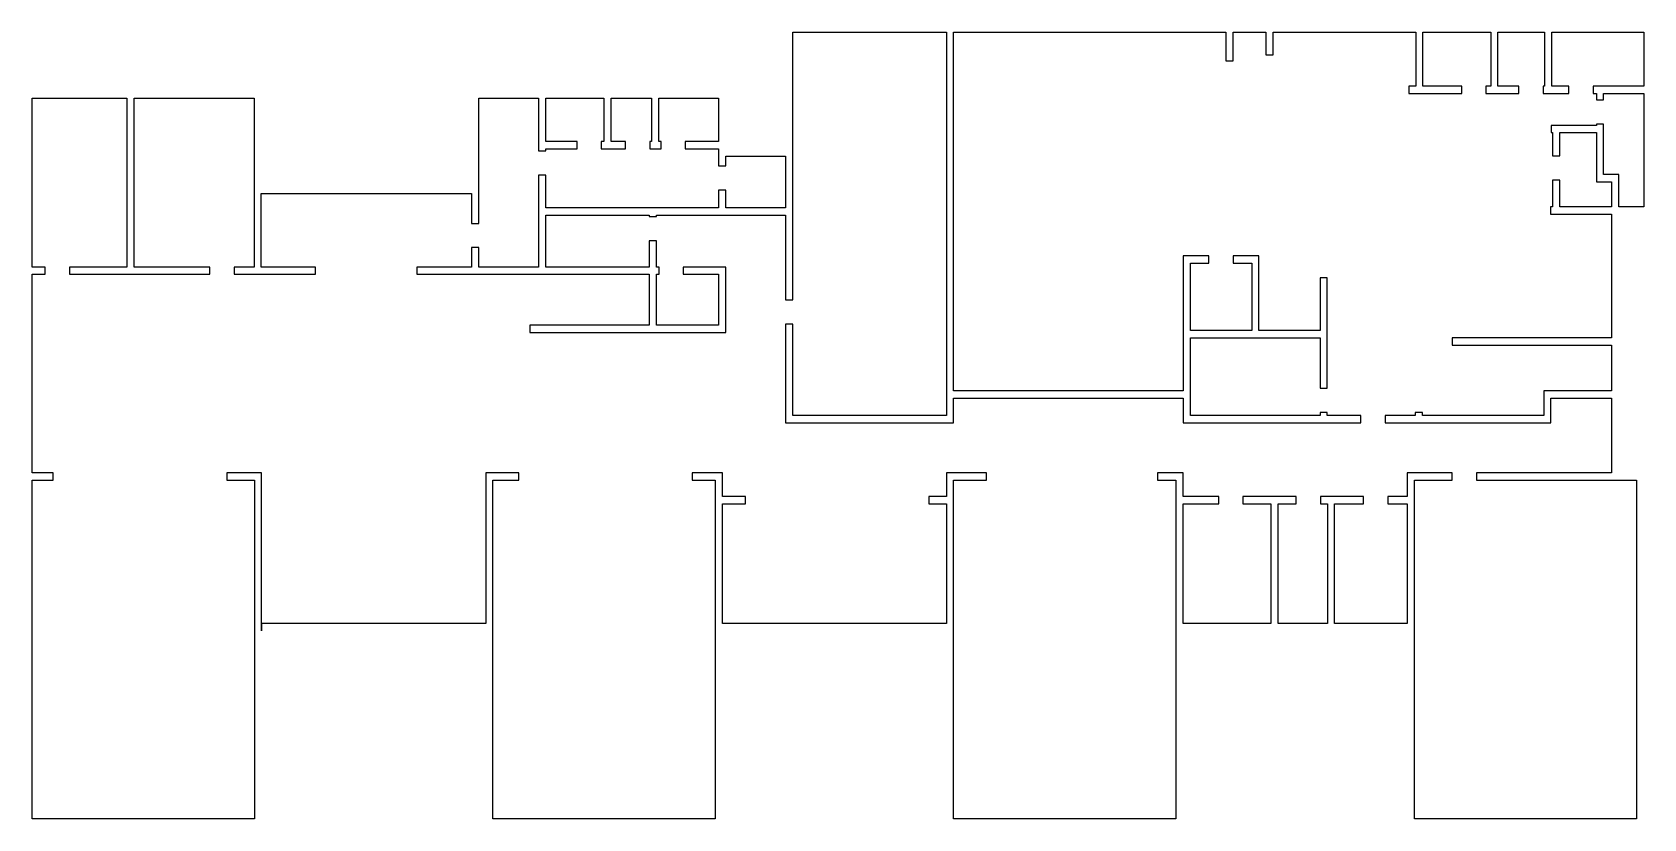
# Model space of a CAD drawing. Header units: inches. Extents: x 29170 to 35817, y -1834 to 1411.
import ezdxf

# ---------------------------------------------------------------- set-up
doc = ezdxf.new("R2010")
doc.units = ezdxf.units.IN
doc.header["$MEASUREMENT"] = 0
doc.layers.add('Layer 01', color=7, linetype='Continuous')

msp = doc.modelspace()

# ---------------------------------------------------------------- linework, layer by layer
at = {"layer": 'Layer 01'}
msp.add_lwpolyline([(33886.9, -1833.5), (32970.6, -1833.5), (32970.6, -1803.5), (32970.6, -1475.6), (32970.6, -1058.2), (32970.6, -437), (33106.4, -437), (33106.4, -407), (32940.6, -407), (32940.6, -504.6), (32868.6, -504.6), (32868.6, -534.6), (32940.6, -534.6), (32940.6, -1028.2), (32729.2, -1028.2), (32279.6, -1028.2), (32016.6, -1028.2), (32016.6, -534.6), (32112.7, -534.6), (32112.7, -504.6), (32016.6, -504.6), (32016.6, -437), (32016.6, -407), (31892.5, -407), (31892.5, -437), (31986.6, -437), (31986.6, -1833.5), (31070.3, -1833.5), (31070.3, -1803.5), (31070.3, -1475.8), (31070.3, -1058.4), (31070.3, -437), (31177.3, -437), (31177.3, -407), (31040.3, -407), (31040.3, -1028.2), (30116.3, -1028.2), (30116.3, -1058.2), (30116.3, -437), (30116.3, -407), (29972.7, -407), (29972.7, -437), (30086.3, -437), (30086.3, -1833.5), (29170, -1833.5), (29170, -437), (29256.1, -437), (29256.1, -407), (29170, -407), (29170, 412.5), (29223.4, 412.5), (29223.4, 442.5), (29170, 442.5), (29170, 1138.9), (29560.3, 1138.9), (29560.3, 442.5), (29323.4, 442.5), (29323.4, 412.5), (29903.1, 412.5), (29903.1, 442.5), (29590.3, 442.5), (29590.3, 1138.9), (30084.8, 1138.9), (30084.8, 442.5), (30003.1, 442.5), (30003.1, 412.5), (30084.8, 412.5), (30114.8, 412.5), (30338.4, 412.5), (30338.4, 442.5), (30114.8, 442.5), (30114.8, 746.1), (30982.2, 746.1), (30982.2, 622.7), (31012.2, 622.7), (31012.2, 1138.9), (31258.6, 1138.9), (31258.6, 921.6), (31288.6, 921.6), (31288.6, 930.2), (31417.1, 930.2), (31417.1, 960.2), (31288.6, 960.2), (31288.6, 1138.9), (31528.1, 1138.9), (31528.1, 960.2), (31517.1, 960.2), (31517.1, 930.2), (31617.6, 930.2), (31617.6, 960.2), (31558.1, 960.2), (31558.1, 1138.9), (31725, 1138.9), (31725, 960.2), (31717.6, 960.2), (31717.6, 930.2), (31763.6, 930.2), (31763.6, 960.2), (31755, 960.2), (31755, 1138.9), (32001.2, 1138.9), (32001.2, 960.2), (31863.6, 960.2), (31863.6, 930.2), (32001.2, 930.2), (32001.2, 859.5), (32031.2, 859.5), (32031.2, 900.2), (32276.7, 900.2), (32276.7, 686.9), (32031.2, 686.9), (32031.2, 759.5), (32001.2, 759.5), (32001.2, 686.9), (31288.6, 686.9), (31288.6, 821.6), (31258.6, 821.6), (31258.6, 442.5), (31012.2, 442.5), (31012.2, 522.7), (30982.2, 522.7), (30982.2, 442.5), (30755.9, 442.5), (30755.9, 412.5), (30982.2, 412.5), (31012.2, 412.5), (31714.3, 412.5), (31714.3, 202.4), (31222.9, 202.4), (31222.9, 172.4), (32031.2, 172.4), (32031.2, 442.5), (31855.4, 442.5), (31855.4, 412.5), (32001.2, 412.5), (32001.2, 202.4), (31744.3, 202.4), (31744.3, 412.5), (31755.4, 412.5), (31755.4, 442.5), (31744.3, 442.5), (31744.3, 550.8), (31714.3, 550.8), (31714.3, 442.5), (31288.6, 442.5), (31288.6, 656.9), (31714.3, 656.9), (31714.3, 650.8), (31744.3, 650.8), (31744.3, 656.9), (32276.7, 656.9), (32276.7, 306.6), (32306.7, 306.6), (32306.7, 1411.1), (32940.6, 1411.1), (32940.6, -170), (32306.7, -170), (32306.7, 206.6), (32276.7, 206.6), (32276.7, -200), (32970.6, -200), (32970.6, -98.9), (33917.3, -98.9), (33917.3, -200), (33947.3, -200), (34650.7, -200), (34650.7, -170), (34512, -170), (34512, -157.6), (34482, -157.6), (34482, -170), (33947.3, -170), (33947.3, 151.1), (34482, 151.1), (34482, -57.6), (34512, -57.6), (34512, 397.6), (34482, 397.6), (34482, 181.1), (34230.1, 181.1), (34230.1, 488.8), (34123.7, 488.8), (34123.7, 458.8), (34200.1, 458.8), (34200.1, 181.1), (33947.3, 181.1), (33947.3, 458.8), (34023.7, 458.8), (34023.7, 488.8), (33917.3, 488.8), (33917.3, -68.9), (32970.6, -68.9), (32970.6, 1411.1), (33086.2, 1411.1), (33970, 1411.1), (34093.8, 1411.1), (34093.8, 1292.6), (34123.8, 1292.6), (34123.8, 1411.1), (34258.8, 1411.1), (34258.8, 1318.1), (34288.8, 1318.1), (34288.8, 1411.1), (34876.5, 1411.1), (34876.5, 1187.9), (34848.2, 1187.9), (34848.2, 1157.9), (35066.4, 1157.9), (35066.4, 1187.9), (34906.5, 1187.9), (34906.5, 1411.1), (35039.9, 1411.1), (35185.9, 1411.1), (35185.9, 1187.9), (35166.4, 1187.9), (35166.4, 1157.9), (35302.1, 1157.9), (35302.1, 1187.9), (35215.9, 1187.9), (35215.9, 1411.1), (35408.4, 1411.1), (35408.4, 1187.9), (35402.1, 1187.9), (35402.1, 1157.9), (35508.3, 1157.9), (35508.3, 1187.9), (35438.4, 1187.9), (35438.4, 1411.1), (35817.2, 1411.1), (35817.2, 1187.9), (35608.3, 1187.9), (35608.3, 1157.9), (35621.8, 1157.9), (35621.8, 1131.8), (35651.8, 1131.8), (35651.8, 1157.9), (35817.2, 1157.9), (35817.2, 690.8), (35714.3, 690.8), (35714.3, 823.7), (35651.8, 823.7), (35651.8, 1031.8), (35621.8, 1031.8), (35621.8, 1026.9), (35435.5, 1026.9), (35435.5, 996.9), (35441, 996.9), (35441, 900.6), (35471, 900.6), (35471, 996.9), (35621.8, 996.9), (35621.8, 793.7), (35684.3, 793.7), (35684.3, 690.8), (35471, 690.8), (35471, 800.6), (35441, 800.6), (35441, 690.8), (35432.6, 690.8), (35432.6, 660.8), (35684.3, 660.8), (35684.3, 150.5), (35026.3, 150.5), (35026.3, 120.5), (35684.3, 120.5), (35684.3, -68.9), (35404.4, -68.9), (35404.4, -170), (34904.8, -170), (34904.8, -157.6), (34874.8, -157.6), (34874.8, -170), (34750.7, -170), (34750.7, -200), (35404.4, -200), (35434.4, -200), (35434.4, -98.9), (35684.3, -98.9), (35684.3, -407), (35126.9, -407), (35126.9, -437), (35787.2, -437), (35787.2, -1833.5), (34870.9, -1833.5), (34870.9, -1803.5), (34870.9, -1469.7), (34870.9, -1058.2), (34870.9, -1052.2), (34870.9, -437), (35026.9, -437), (35026.9, -407), (34840.9, -407), (34840.9, -504.6), (34761.4, -504.6), (34761.4, -534.6), (34840.9, -534.6), (34840.9, -1028.2), (34542.2, -1028.2), (34542.2, -534.6), (34661.4, -534.6), (34661.4, -504.6), (34483.2, -504.6), (34483.2, -534.6), (34512.2, -534.6), (34512.2, -1028.2), (34309.6, -1028.2), (34309.6, -534.6), (34383.2, -534.6), (34383.2, -504.6), (34164, -504.6), (34164, -534.6), (34279.6, -534.6), (34279.6, -1028.2), (33916.9, -1028.2), (33916.9, -534.6), (34064, -534.6), (34064, -504.6), (33916.9, -504.6), (33916.9, -437), (33916.9, -407), (33811.4, -407), (33811.4, -437), (33886.9, -437)], close=True, dxfattribs=at)

doc.saveas('drawing.dxf')
